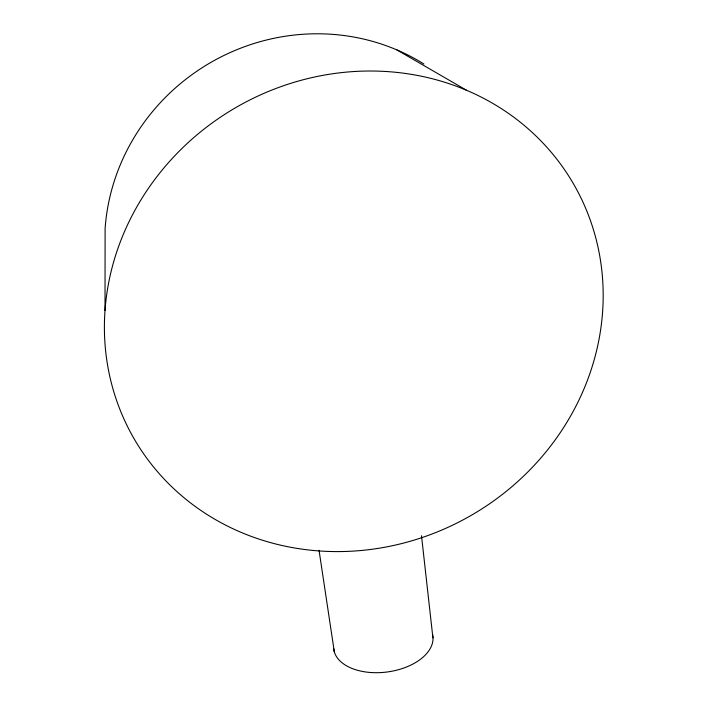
<?xml version="1.0" encoding="UTF-8"?>
<svg xmlns="http://www.w3.org/2000/svg" width="708" height="708" viewBox="0 0 708 708"><rect width="100%" height="100%" fill="white"/><g stroke="black" fill="none" stroke-linecap="round" stroke-linejoin="round"><path stroke-width="1.06" d="M105.014 310.414L105.111 228.498A207.055 198.231 -32.1 0 1 219.657 57.622A207.055 198.231 -32.1 0 1 423.933 64.021M396.79 49.861L466.404 90.181M319.051 550.302L334.326 651.882M421.508 535.744L433.031 638.926A49.994 29.586 -7.5 0 1 384.391 672.308A49.994 29.586 -7.5 0 1 333.68 648.616M432.588 634.51A49.994 29.586 -7.5 0 1 433.022 637.82M297.608 548.479A253.986 235.428 -30.3 0 0 592.304 226.091A253.986 235.428 -30.3 0 0 171.469 159.309A253.986 235.428 -30.3 0 0 297.608 548.479"/></g></svg>
